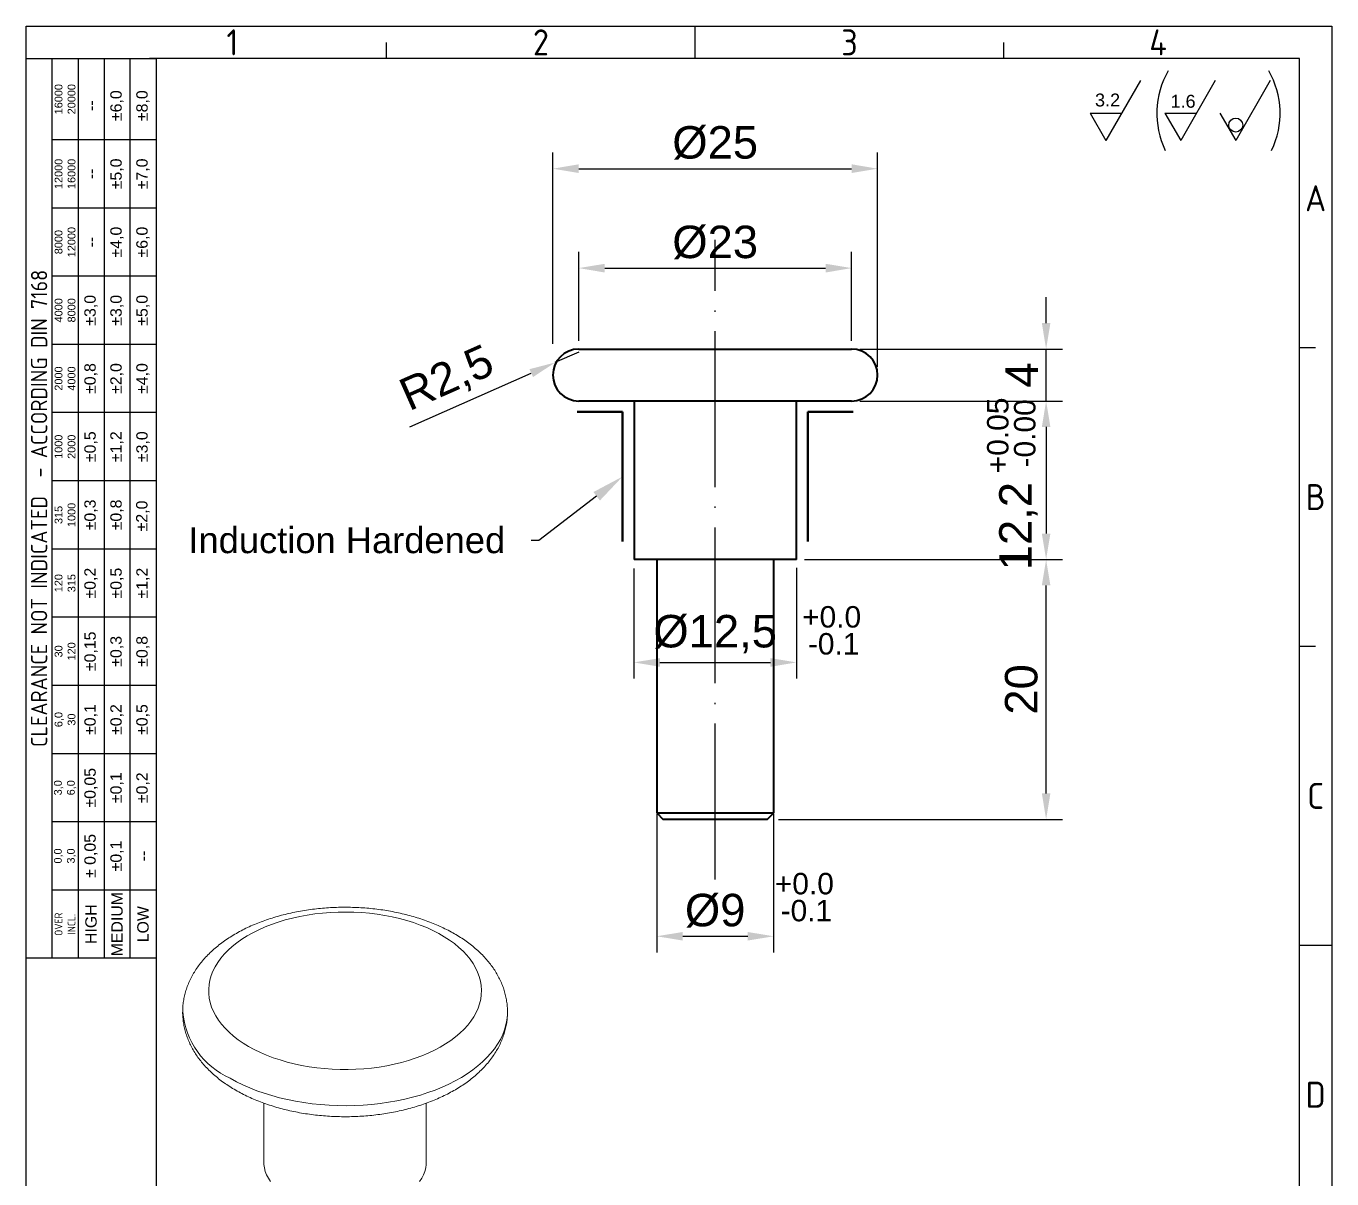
# Model space of a CAD drawing. Header units: millimetres. Extents: x 5006 to 5107, y 1363 to 1504.
# Drawn here: x 5006.1 to 5106.6, y 1414.9 to 1503.6 of the extents above; entities that cross this region are included whole.
import ezdxf
from ezdxf import colors
from ezdxf.entities.mleader import LeaderData, LeaderLine
from ezdxf.enums import TextEntityAlignment as Align
from ezdxf.math import Vec2, Vec3

# ---------------------------------------------------------------- set-up
doc = ezdxf.new("R2010")
doc.units = ezdxf.units.MM
doc.linetypes.add('ACAD_ISO04W100', pattern=[30, 24, -3, 0, -3])
for name, color, linetype, lineweight in [('AM_0', 7, 'Continuous', 40), ('AM_4', 1, 'ACAD_ISO04W100', 25), ('AM_5', 3, 'Continuous', 25)]:
    doc.layers.add(name, color=color, linetype=linetype, lineweight=lineweight)
doc.styles.add('ACISOTS', font='isocp.shx', dxfattribs={"height": 1})
doc.styles.get("Standard").update_dxf_attribs({"font": 'arial.ttf'})
doc.dimstyles.new('ISO-25', dxfattribs={"dimtxt": 2.5, "dimasz": 2, "dimexe": 1.25, "dimexo": 0.625, "dimtad": 1, "dimtxsty": 'Standard', "dimcen": 2, "dimadec": 0, "dimazin": 0, "dimtfac": 1, "dimtmove": 0, "dimatfit": 3, "dimfxl": 1, "dimarcsym": 0})

# ---------------------------------------------------------------- blocks, each defined once
blk = doc.blocks.new('*D41')
at = {"layer": 'AM_5', "color": 0, "lineweight": -2, "ltscale": 0.25, "transparency": 16777216}
for p, q in [((5046.67, 1479.18), (5046.67, 1493.92)), ((5071.67, 1477.41), (5071.67, 1493.92)), ((5048.67, 1492.67), (5069.67, 1492.67))]:
    blk.add_line(p, q, dxfattribs=at)
at = {"layer": 'AM_5', "color": 0, "ltscale": 0.25, "transparency": 16777216}
for points in [[(5048.67, 1493.01), (5048.67, 1492.34), (5046.67, 1492.67)], [(5069.67, 1493.01), (5069.67, 1492.34), (5071.67, 1492.67)]]:
    blk.add_solid(points, dxfattribs=at)
at = {"layer": 'Defpoints', "color": 0, "ltscale": 0.25, "transparency": 16777216}
for p in [(5071.67, 1492.67), (5046.67, 1478.56), (5071.67, 1476.79)]:
    blk.add_point(p, dxfattribs=at)
at = {"layer": 'AM_5', "color": 0, "ltscale": 0.25, "transparency": 16777216, "insert": (5059.17, 1494.65), "char_height": 2.5, "attachment_point": 5}
blk.add_mtext('%%C25', dxfattribs=at)
blk = doc.blocks.new('*D42')
at = {"layer": 'AM_5', "color": 0, "lineweight": -2, "ltscale": 0.25, "transparency": 16777216}
for p, q in [((5048.67, 1479.41), (5048.67, 1486.27)), ((5069.67, 1479.41), (5069.67, 1486.27)), ((5050.67, 1485.02), (5067.67, 1485.02))]:
    blk.add_line(p, q, dxfattribs=at)
at = {"layer": 'AM_5', "color": 0, "ltscale": 0.25, "transparency": 16777216}
for points in [[(5050.67, 1485.35), (5050.67, 1484.68), (5048.67, 1485.02)], [(5067.67, 1485.35), (5067.67, 1484.68), (5069.67, 1485.02)]]:
    blk.add_solid(points, dxfattribs=at)
at = {"layer": 'Defpoints', "color": 0, "ltscale": 0.25, "transparency": 16777216}
for p in [(5069.67, 1485.02), (5048.67, 1478.79), (5069.67, 1478.79)]:
    blk.add_point(p, dxfattribs=at)
at = {"layer": 'AM_5', "color": 0, "ltscale": 0.25, "transparency": 16777216, "insert": (5059.17, 1486.99), "char_height": 2.5, "attachment_point": 5}
blk.add_mtext('%%c23', dxfattribs=at)
blk = doc.blocks.new('*D43')
at = {"layer": 'AM_5', "color": 0, "lineweight": -2, "ltscale": 0.25, "transparency": 16777216}
for p, q in [((5052.92, 1461.91), (5052.92, 1453.42)), ((5065.42, 1461.96), (5065.42, 1453.42)), ((5054.92, 1454.67), (5063.42, 1454.67))]:
    blk.add_line(p, q, dxfattribs=at)
at = {"layer": 'AM_5', "color": 0, "ltscale": 0.25, "transparency": 16777216}
for points in [[(5054.92, 1455), (5054.92, 1454.33), (5052.92, 1454.67)], [(5063.42, 1455), (5063.42, 1454.33), (5065.42, 1454.67)]]:
    blk.add_solid(points, dxfattribs=at)
at = {"layer": 'Defpoints', "color": 0, "ltscale": 0.25, "transparency": 16777216}
for p in [(5052.92, 1462.53), (5065.42, 1462.59), (5065.42, 1454.67)]:
    blk.add_point(p, dxfattribs=at)
at = {"layer": 'AM_5', "color": 0, "ltscale": 0.25, "transparency": 16777216, "insert": (5059.17, 1456.84), "char_height": 2.5, "attachment_point": 5}
blk.add_mtext('%%c12,5', dxfattribs=at)
blk = doc.blocks.new('*D44')
at = {"layer": 'AM_5', "color": 0, "lineweight": -2, "ltscale": 0.25, "transparency": 16777216}
for p, q in [((5054.67, 1443.03), (5054.67, 1432.34)), ((5063.67, 1443.03), (5063.67, 1432.34)), ((5056.67, 1433.59), (5061.67, 1433.59))]:
    blk.add_line(p, q, dxfattribs=at)
at = {"layer": 'AM_5', "color": 0, "ltscale": 0.25, "transparency": 16777216}
for points in [[(5056.67, 1433.92), (5056.67, 1433.26), (5054.67, 1433.59)], [(5061.67, 1433.92), (5061.67, 1433.26), (5063.67, 1433.59)]]:
    blk.add_solid(points, dxfattribs=at)
at = {"layer": 'Defpoints', "color": 0, "ltscale": 0.25, "transparency": 16777216}
for p in [(5054.67, 1443.66), (5063.67, 1443.66), (5063.67, 1433.59)]:
    blk.add_point(p, dxfattribs=at)
at = {"layer": 'AM_5', "color": 0, "ltscale": 0.25, "transparency": 16777216, "insert": (5059.17, 1435.56), "char_height": 2.5, "attachment_point": 5}
blk.add_mtext('%%C9', dxfattribs=at)
blk = doc.blocks.new('*D45')
at = {"layer": 'AM_5', "color": 0, "lineweight": -2, "ltscale": 0.25, "transparency": 16777216}
for p, q in [((5084.64, 1480.79), (5084.64, 1482.79)), ((5070.3, 1478.79), (5085.89, 1478.79)), ((5084.64, 1474.79), (5084.64, 1478.79)), ((5070.3, 1474.79), (5085.89, 1474.79)), ((5084.64, 1472.79), (5084.64, 1470.79))]:
    blk.add_line(p, q, dxfattribs=at)
at = {"layer": 'AM_5', "color": 0, "ltscale": 0.25, "transparency": 16777216}
for points in [[(5084.31, 1480.79), (5084.97, 1480.79), (5084.64, 1478.79)], [(5084.31, 1472.79), (5084.97, 1472.79), (5084.64, 1474.79)]]:
    blk.add_solid(points, dxfattribs=at)
at = {"layer": 'Defpoints', "color": 0, "ltscale": 0.25, "transparency": 16777216}
for p in [(5069.67, 1478.79), (5084.64, 1478.79), (5069.67, 1474.79)]:
    blk.add_point(p, dxfattribs=at)
at = {"layer": 'AM_5', "color": 0, "ltscale": 0.25, "transparency": 16777216, "insert": (5082.76, 1476.79), "char_height": 2.5, "attachment_point": 5, "rotation": 90}
blk.add_mtext('4', dxfattribs=at)
blk = doc.blocks.new('*D46')
at = {"layer": 'AM_5', "color": 0, "lineweight": -2, "ltscale": 0.25, "transparency": 16777216}
for p, q in [((5048.67, 1478.56), (5046.84, 1477.75)), ((5035.68, 1472.8), (5045.01, 1476.94))]:
    blk.add_line(p, q, dxfattribs=at)
at = {"layer": 'AM_5', "color": 0, "ltscale": 0.25, "transparency": 16777216}
blk.add_solid([(5044.88, 1477.24), (5045.15, 1476.63), (5046.84, 1477.75)], dxfattribs=at)
at = {"layer": 'Defpoints', "color": 0, "ltscale": 0.25, "transparency": 16777216}
for p in [(5048.67, 1478.56), (5046.84, 1477.75)]:
    blk.add_point(p, dxfattribs=at)
at = {"layer": 'AM_5', "color": 0, "ltscale": 0.25, "transparency": 16777216, "insert": (5038.57, 1476.41), "char_height": 2.5, "attachment_point": 5, "rotation": 23.876}
blk.add_mtext('R2,5', dxfattribs=at)
blk = doc.blocks.new('*D47')
at = {"layer": 'AM_5', "color": 0, "lineweight": -2, "ltscale": 0.25, "transparency": 16777216}
for p, q in [((5070.92, 1474.79), (5085.89, 1474.79)), ((5084.64, 1472.79), (5084.64, 1464.59)), ((5066.05, 1462.59), (5085.89, 1462.59))]:
    blk.add_line(p, q, dxfattribs=at)
at = {"layer": 'AM_5', "color": 0, "ltscale": 0.25, "transparency": 16777216}
for points in [[(5084.31, 1472.79), (5084.97, 1472.79), (5084.64, 1474.79)], [(5084.31, 1464.59), (5084.97, 1464.59), (5084.64, 1462.59)]]:
    blk.add_solid(points, dxfattribs=at)
at = {"layer": 'Defpoints', "color": 0, "ltscale": 0.25, "transparency": 16777216}
for p in [(5070.3, 1474.79), (5065.42, 1462.59), (5084.64, 1462.59)]:
    blk.add_point(p, dxfattribs=at)
at = {"layer": 'AM_5', "color": 0, "ltscale": 0.25, "transparency": 16777216, "insert": (5082.51, 1465.16), "char_height": 2.5, "attachment_point": 5, "rotation": 90}
blk.add_mtext('12,2', dxfattribs=at)
blk = doc.blocks.new('*D48')
at = {"layer": 'AM_5', "color": 0, "lineweight": -2, "ltscale": 0.25, "transparency": 16777216}
for p, q in [((5066.05, 1462.59), (5085.89, 1462.59)), ((5084.64, 1444.59), (5084.64, 1460.59)), ((5064.05, 1442.59), (5085.89, 1442.59))]:
    blk.add_line(p, q, dxfattribs=at)
at = {"layer": 'AM_5', "color": 0, "ltscale": 0.25, "transparency": 16777216}
for points in [[(5084.31, 1460.59), (5084.97, 1460.59), (5084.64, 1462.59)], [(5084.31, 1444.59), (5084.97, 1444.59), (5084.64, 1442.59)]]:
    blk.add_solid(points, dxfattribs=at)
at = {"layer": 'Defpoints', "color": 0, "ltscale": 0.25, "transparency": 16777216}
for p in [(5065.42, 1462.59), (5084.64, 1462.59), (5063.42, 1442.59)]:
    blk.add_point(p, dxfattribs=at)
at = {"layer": 'AM_5', "color": 0, "ltscale": 0.25, "transparency": 16777216, "insert": (5082.74, 1452.59), "char_height": 2.5, "attachment_point": 5, "rotation": 90}
blk.add_mtext('20', dxfattribs=at)

msp = doc.modelspace()

# ---------------------------------------------------------------- linework, layer by layer
at = {"color": 135, "lineweight": 25}
for p, q in [((5006.134, 1363.145), (5006.134, 1503.645)), ((5006.134, 1503.645), (5106.634, 1503.645)), ((5057.634, 1501.145), (5057.634, 1503.645)), ((5106.634, 1503.645), (5106.634, 1363.145)), ((5033.884, 1501.145), (5033.884, 1502.395)), ((5081.384, 1501.145), (5081.384, 1502.395)), ((5008.134, 1431.895), (5008.134, 1501.145)), ((5010.134, 1501.145), (5010.134, 1431.895)), ((5012.134, 1501.145), (5012.134, 1431.895)), ((5014.134, 1431.895), (5014.134, 1501.145)), ((5016.134, 1494.895), (5008.134, 1494.895)), ((5016.134, 1489.645), (5008.134, 1489.645)), ((5016.134, 1484.395), (5008.134, 1484.395)), ((5016.134, 1479.145), (5008.134, 1479.145)), ((5105.384, 1478.895), (5104.134, 1478.895)), ((5016.134, 1473.895), (5008.134, 1473.895)), ((5016.134, 1468.645), (5008.134, 1468.645)), ((5016.134, 1463.395), (5008.134, 1463.395)), ((5016.134, 1458.145), (5008.134, 1458.145)), ((5105.384, 1455.895), (5104.134, 1455.895)), ((5016.134, 1452.895), (5008.134, 1452.895)), ((5016.134, 1447.645), (5008.134, 1447.645)), ((5016.134, 1442.395), (5008.134, 1442.395)), ((5016.134, 1437.145), (5008.134, 1437.145)), ((5104.134, 1432.895), (5106.634, 1432.895))]:
    msp.add_line(p, q, dxfattribs=at)
for p, q in [((5104.134, 1501.145), (5015.634, 1501.145)), ((5016.134, 1501.145), (5016.134, 1365.645)), ((5104.134, 1365.645), (5104.134, 1501.145))]:
    msp.add_line(p, q)
at = {"color": 7, "linetype": 'Continuous', "lineweight": 15}
for p, q in [((5024.434, 1420.746), (5024.434, 1416.168)), ((5036.934, 1416.168), (5036.934, 1420.746))]:
    msp.add_line(p, q, dxfattribs=at)
at = {"color": 135, "lineweight": 25}
msp.add_lwpolyline([(5016.134, 1501.145), (5016.134, 1431.895), (5006.134, 1431.895), (5006.134, 1501.145)], close=True, dxfattribs=at)
at = {"color": 7, "linetype": 'Continuous', "lineweight": 15, "flags": 128}
for points in [[(5023.259, 1425.11), (5023.699, 1424.87), (5024.162, 1424.645), (5024.647, 1424.436), (5025.152, 1424.244), (5025.676, 1424.068), (5026.216, 1423.911), (5026.771, 1423.771), (5027.339, 1423.65), (5027.917, 1423.549), (5028.506, 1423.466), (5029.101, 1423.404), (5029.702, 1423.361), (5030.306, 1423.338), (5030.911, 1423.336), (5031.515, 1423.353), (5032.117, 1423.391), (5032.714, 1423.449), (5033.304, 1423.526), (5033.885, 1423.623), (5034.456, 1423.739), (5035.014, 1423.874), (5035.558, 1424.027), (5036.086, 1424.198), (5036.596, 1424.386), (5037.086, 1424.591), (5037.555, 1424.812), (5038.001, 1425.048), (5038.422, 1425.299), (5038.818, 1425.563), (5039.187, 1425.84), (5039.528, 1426.129), (5039.839, 1426.428), (5040.12, 1426.738), (5040.37, 1427.056), (5040.587, 1427.382), (5040.772, 1427.715), (5040.923, 1428.053), (5041.04, 1428.396), (5041.122, 1428.742), (5041.17, 1429.09), (5041.183, 1429.44), (5041.162, 1429.789), (5041.105, 1430.137), (5041.014, 1430.482), (5040.888, 1430.824), (5040.729, 1431.161), (5040.536, 1431.492), (5040.311, 1431.816), (5040.053, 1432.132), (5039.764, 1432.439), (5039.446, 1432.736), (5039.098, 1433.022), (5038.722, 1433.296), (5038.319, 1433.557), (5037.891, 1433.804), (5037.439, 1434.036), (5036.965, 1434.253), (5036.47, 1434.454), (5035.956, 1434.638), (5035.424, 1434.805), (5034.876, 1434.953), (5034.314, 1435.084), (5033.741, 1435.195), (5033.157, 1435.287), (5032.565, 1435.359), (5031.967, 1435.412), (5031.364, 1435.445), (5030.759, 1435.457), (5030.154, 1435.45), (5029.551, 1435.422), (5028.952, 1435.374), (5028.358, 1435.307), (5027.772, 1435.22), (5027.195, 1435.113), (5026.631, 1434.988), (5026.079, 1434.844), (5025.543, 1434.681), (5025.024, 1434.502), (5024.524, 1434.305), (5024.045, 1434.092), (5023.587, 1433.863), (5023.153, 1433.62), (5022.744, 1433.362), (5022.361, 1433.092), (5022.006, 1432.809), (5021.68, 1432.515), (5021.384, 1432.21), (5021.118, 1431.896), (5020.885, 1431.574), (5020.684, 1431.244), (5020.516, 1430.908), (5020.382, 1430.568), (5020.282, 1430.223), (5020.217, 1429.876), (5020.186, 1429.527), (5020.191, 1429.178), (5020.23, 1428.829), (5020.304, 1428.482), (5020.412, 1428.139), (5020.555, 1427.799), (5020.731, 1427.465), (5020.94, 1427.137), (5021.182, 1426.817), (5021.455, 1426.505), (5021.759, 1426.203), (5022.092, 1425.911), (5022.454, 1425.631), (5022.844, 1425.364), (5023.259, 1425.11)], [(5024.955, 1414.725), (5024.784, 1414.976), (5024.647, 1415.234), (5024.543, 1415.497), (5024.473, 1415.764), (5024.438, 1416.033), (5024.434, 1416.168)], [(5036.934, 1416.168), (5036.929, 1416.033), (5036.894, 1415.764), (5036.825, 1415.497), (5036.721, 1415.234), (5036.583, 1414.976), (5036.412, 1414.725)]]:
    msp.add_lwpolyline(points, dxfattribs=at)
at = {"color": 8, "linetype": 'Continuous', "lineweight": 15, "flags": 128}
msp.add_lwpolyline([(5043.184, 1427.761), (5043.177, 1427.525), (5043.138, 1427.144), (5043.064, 1426.766), (5042.955, 1426.39), (5042.813, 1426.018), (5042.636, 1425.651), (5042.427, 1425.29), (5042.184, 1424.936), (5041.91, 1424.589), (5041.604, 1424.251), (5041.268, 1423.924), (5040.902, 1423.607), (5040.508, 1423.301), (5040.086, 1423.008), (5039.638, 1422.728), (5039.166, 1422.462), (5038.669, 1422.211), (5038.151, 1421.976), (5037.611, 1421.756), (5037.052, 1421.554), (5036.476, 1421.368), (5035.883, 1421.201), (5035.276, 1421.051), (5034.656, 1420.921), (5034.025, 1420.809), (5033.385, 1420.717), (5032.737, 1420.645), (5032.083, 1420.592), (5031.426, 1420.559), (5030.766, 1420.547), (5030.106, 1420.554), (5029.448, 1420.582), (5028.794, 1420.63), (5028.144, 1420.697), (5027.502, 1420.784), (5026.868, 1420.891), (5026.245, 1421.017), (5025.635, 1421.162), (5025.038, 1421.325), (5024.458, 1421.506), (5023.894, 1421.704), (5023.35, 1421.919), (5022.826, 1422.151), (5022.324, 1422.398), (5021.845, 1422.66)], dxfattribs=at)
at = {"color": 8, "linetype": 'Continuous', "lineweight": 15}
msp.add_arc((5024.365, 1428.333), 6.207, 185.22386, 246.04468, dxfattribs=at)
at = {"color": 7, "linetype": 'Continuous', "lineweight": 15}
for points, knots in [([(5043.183, 1427.76), (5043.183, 1427.766), (5043.189, 1427.91), (5043.17, 1428.192), (5043.125, 1428.604), (5043.046, 1429.012), (5042.937, 1429.416), (5042.798, 1429.816), (5042.629, 1430.209), (5042.43, 1430.597), (5042.201, 1430.977), (5041.942, 1431.349), (5041.653, 1431.713), (5041.336, 1432.067), (5040.989, 1432.41), (5040.615, 1432.74), (5040.215, 1433.058), (5039.789, 1433.361), (5039.339, 1433.649), (5038.868, 1433.921), (5038.375, 1434.176), (5037.864, 1434.414), (5037.336, 1434.634), (5036.792, 1434.837), (5036.233, 1435.02), (5035.662, 1435.186), (5035.08, 1435.332), (5034.487, 1435.46), (5033.886, 1435.569), (5033.278, 1435.659), (5032.663, 1435.73), (5032.045, 1435.782), (5031.423, 1435.814), (5030.8, 1435.827), (5030.176, 1435.821), (5029.554, 1435.796), (5028.934, 1435.751), (5028.319, 1435.688), (5027.708, 1435.605), (5027.104, 1435.503), (5026.509, 1435.382), (5025.922, 1435.243), (5025.347, 1435.084), (5024.783, 1434.907), (5024.233, 1434.712), (5023.698, 1434.498), (5023.178, 1434.266), (5022.677, 1434.016), (5022.194, 1433.748), (5021.731, 1433.462), (5021.291, 1433.16), (5020.874, 1432.841), (5020.483, 1432.507), (5020.12, 1432.158), (5019.784, 1431.795), (5019.479, 1431.421), (5019.205, 1431.036), (5018.963, 1430.642), (5018.753, 1430.241), (5018.576, 1429.835), (5018.432, 1429.423), (5018.321, 1429.009), (5018.242, 1428.594), (5018.193, 1428.18), (5018.187, 1427.905), (5018.184, 1427.769)], [0, 0, 0, 0, 0.0006169, 0.0152948, 0.0299587, 0.0446439, 0.0593913, 0.0742393, 0.0892227, 0.1043711, 0.1197072, 0.1352454, 0.1509904, 0.1669364, 0.1830684, 0.1993627, 0.2157905, 0.2323204, 0.2489218, 0.2655668, 0.2822323, 0.2988958, 0.3155446, 0.3321712, 0.348771, 0.3653422, 0.3818848, 0.3984003, 0.4148911, 0.4313604, 0.4478118, 0.4642493, 0.480677, 0.4970992, 0.5135203, 0.5299443, 0.5463746, 0.5628157, 0.579272, 0.595748, 0.612248, 0.6287759, 0.6453357, 0.6619304, 0.6785624, 0.6952329, 0.7119415, 0.7286852, 0.7454581, 0.7622502, 0.7790419, 0.7958093, 0.8125245, 0.8291545, 0.8456639, 0.8620176, 0.8781848, 0.8941425, 0.9098785, 0.9253919, 0.9406935, 0.9558036, 0.9707508, 0.9855695, 1, 1, 1, 1]), ([(5018.185, 1427.769), (5018.184, 1427.762), (5018.179, 1427.617), (5018.198, 1427.334), (5018.242, 1426.922), (5018.322, 1426.514), (5018.43, 1426.109), (5018.569, 1425.71), (5018.739, 1425.316), (5018.938, 1424.929), (5019.167, 1424.549), (5019.426, 1424.176), (5019.714, 1423.813), (5020.032, 1423.459), (5020.378, 1423.116), (5020.752, 1422.785), (5021.153, 1422.468), (5021.579, 1422.165), (5022.028, 1421.877), (5022.5, 1421.605), (5022.992, 1421.349), (5023.503, 1421.111), (5024.032, 1420.891), (5024.576, 1420.689), (5025.134, 1420.505), (5025.705, 1420.34), (5026.288, 1420.193), (5026.881, 1420.065), (5027.482, 1419.957), (5028.09, 1419.867), (5028.704, 1419.796), (5029.323, 1419.744), (5029.944, 1419.712), (5030.568, 1419.698), (5031.191, 1419.704), (5031.813, 1419.73), (5032.433, 1419.774), (5033.049, 1419.838), (5033.659, 1419.921), (5034.263, 1420.023), (5034.859, 1420.143), (5035.445, 1420.283), (5036.021, 1420.441), (5036.584, 1420.618), (5037.134, 1420.814), (5037.67, 1421.028), (5038.189, 1421.26), (5038.691, 1421.51), (5039.174, 1421.778), (5039.636, 1422.063), (5040.077, 1422.366), (5040.493, 1422.685), (5040.884, 1423.019), (5041.248, 1423.368), (5041.583, 1423.73), (5041.888, 1424.105), (5042.162, 1424.49), (5042.404, 1424.883), (5042.614, 1425.284), (5042.791, 1425.691), (5042.935, 1426.102), (5043.047, 1426.516), (5043.126, 1426.932), (5043.175, 1427.347), (5043.181, 1427.623), (5043.184, 1427.76)], [0, 0, 0, 0, 0.0007337, 0.0154081, 0.0300684, 0.0447502, 0.059494, 0.0743385, 0.0893184, 0.1044632, 0.1197957, 0.1353302, 0.1510713, 0.1670136, 0.1831417, 0.1994322, 0.2158561, 0.2323821, 0.2489794, 0.2656205, 0.2822821, 0.2989416, 0.3155865, 0.3322091, 0.348805, 0.3653722, 0.3819109, 0.3984224, 0.4149093, 0.4313747, 0.4478222, 0.4642558, 0.4806796, 0.4970979, 0.5135151, 0.5299352, 0.5463615, 0.5627987, 0.5792511, 0.5957232, 0.6122192, 0.6287433, 0.6452991, 0.6618898, 0.6785179, 0.6951845, 0.7118891, 0.7286288, 0.7453977, 0.7621858, 0.7789735, 0.7957369, 0.8124481, 0.8290742, 0.8455797, 0.8619295, 0.8780928, 0.8940468, 0.909779, 0.9252888, 0.9405866, 0.9556932, 0.9706368, 0.985452, 1, 1, 1, 1])]:
    msp.add_open_spline(points, degree=3, knots=knots, dxfattribs=at)
at = {"layer": 'AM_0'}
for p, q in [((5048.672, 1478.787), (5069.672, 1478.787)), ((5069.672, 1474.787), (5048.672, 1474.787)), ((5052.922, 1474.787), (5052.922, 1462.587)), ((5065.422, 1462.587), (5065.422, 1474.787)), ((5065.422, 1462.587), (5052.922, 1462.587)), ((5054.672, 1462.587), (5054.672, 1443.087)), ((5063.672, 1443.087), (5063.672, 1462.587)), ((5054.672, 1443.087), (5055.172, 1442.587)), ((5054.672, 1443.087), (5063.672, 1443.087)), ((5063.172, 1442.587), (5055.172, 1442.587)), ((5063.172, 1442.587), (5063.672, 1443.087))]:
    msp.add_line(p, q, dxfattribs=at)
at = {"layer": 'AM_0', "lineweight": 50, "ltscale": 0.25}
for p, q in [((5052.036, 1473.952), (5048.543, 1473.952)), ((5052.036, 1463.986), (5052.036, 1473.952)), ((5066.308, 1463.986), (5066.308, 1473.952)), ((5066.308, 1473.952), (5069.801, 1473.952))]:
    msp.add_line(p, q, dxfattribs=at)
at = {"layer": 'AM_0'}
for centre, start, end in [((5048.672, 1476.787), 90, 270), ((5069.672, 1476.787), 270, 90)]:
    msp.add_arc(centre, 2, start, end, dxfattribs=at)
at = {"layer": 'AM_4', "ltscale": 0.5}
msp.add_line((5059.172, 1437.966), (5059.172, 1487.207), dxfattribs=at)
at = {"layer": 'AM_5'}
for p, q in [((5091.897, 1499.447), (5089.239, 1494.843)), ((5097.654, 1499.447), (5094.996, 1494.843)), ((5101.888, 1499.447), (5099.229, 1494.843)), ((5088.03, 1496.936), (5090.447, 1496.936)), ((5088.03, 1496.936), (5089.239, 1494.843)), ((5093.787, 1496.936), (5096.204, 1496.936)), ((5093.787, 1496.936), (5094.996, 1494.843)), ((5098.021, 1496.936), (5099.229, 1494.843))]:
    msp.add_line(p, q, dxfattribs=at)
msp.add_circle((5099.234, 1496.029), 0.536, dxfattribs=at)
for centre, start, end in [((5099.666, 1496.931), 149.81687, 205.95777), ((5096.148, 1496.931), 334.04223, 30.18313)]:
    msp.add_arc(centre, 6.508, start, end, dxfattribs=at)

# ---------------------------------------------------------------- texts
at = {"color": 135, "lineweight": 25, "style": 'ACISOTS'}
for s, p in [('1', (5022.009, 1502.395)), ('2', (5045.759, 1502.395)), ('3', (5069.509, 1502.395)), ('4', (5093.259, 1502.395)), ('A', (5105.384, 1490.395)), ('B', (5105.384, 1467.395)), ('C', (5105.384, 1444.395)), ('D', (5105.384, 1421.395))]:
    msp.add_text(s, height=2, dxfattribs=at).set_placement(p, align=Align.MIDDLE)
at = {"color": 135, "lineweight": 25, "attachment_point": 5, "rotation": 90}
for s, insert, char_height, width in [('16000\\P20000', (5009.134, 1498.02), 0.6, 6.25), ('±6,0', (5013.134, 1497.52), 0.875, 5.25), ('±8,0', (5015.134, 1497.52), 0.875, 5.25), ('--', (5011.134, 1497.52), 0.875, 5.25), ('12000\\P16000', (5009.134, 1492.27), 0.6, 5.25), ('--', (5011.134, 1492.27), 0.875, 5.25), ('±5,0', (5013.134, 1492.27), 0.875, 5.25), ('±7,0', (5015.134, 1492.27), 0.875, 5.25), ('8000\\P12000', (5009.134, 1487.02), 0.6, 5.25), ('±4,0', (5013.134, 1487.02), 0.875, 5.25), ('±6,0', (5015.134, 1487.02), 0.875, 5.25), ('--', (5011.134, 1487.02), 0.875, 5.25), ('{\\Fisocp.shx|c0;CLEARANCE NOT INDICATED  - ACCORDING DIN 7168}', (5007.134, 1466.52), 1.25, 69.25), ('4000\\P8000', (5009.134, 1481.77), 0.6, 5.25), ('±3,0', (5011.134, 1481.77), 0.875, 5.25), ('±3,0', (5013.134, 1481.77), 0.875, 5.25), ('±5,0', (5015.134, 1481.77), 0.875, 5.25), ('2000\\P4000', (5009.134, 1476.52), 0.6, 5.25), ('±0,8', (5011.134, 1476.52), 0.875, 5.25), ('±2,0', (5013.134, 1476.52), 0.875, 5.25), ('±4,0', (5015.134, 1476.52), 0.875, 5.25), ('±0,5', (5011.134, 1471.27), 0.875, 5.25), ('±1,2', (5013.134, 1471.27), 0.875, 5.25), ('±3,0', (5015.134, 1471.27), 0.875, 5.25), ('1000\\P2000', (5009.134, 1471.27), 0.6, 5.25), ('315\\P1000', (5009.134, 1466.02), 0.6, 5.25), ('±0,3', (5011.134, 1466.02), 0.875, 5.25), ('±0,8', (5013.134, 1466.02), 0.875, 5.25), ('±2,0', (5015.118, 1465.941), 0.875, 5.25), ('120\\P315', (5009.134, 1460.77), 0.6, 5.25), ('±0,2', (5011.134, 1460.77), 0.875, 5.25), ('±0,5', (5013.134, 1460.77), 0.875, 5.25), ('±1,2', (5015.134, 1460.77), 0.875, 5.25), ('±0,15', (5011.134, 1455.52), 0.875, 5.25), ('±0,3', (5013.134, 1455.52), 0.875, 5.25), ('±0,8', (5015.134, 1455.52), 0.875, 5.25), ('30\\P120', (5009.134, 1455.52), 0.6, 5.25), ('±0,1', (5011.134, 1450.27), 0.875, 5.25), ('±0,2', (5013.134, 1450.27), 0.875, 5.25), ('±0,5', (5015.134, 1450.27), 0.875, 5.25), ('6,0\\P30', (5009.134, 1450.27), 0.6, 5.25), ('±0,05', (5011.134, 1445.02), 0.875, 5.25), ('3,0\\P6,0', (5009.134, 1445.02), 0.6, 5.25), ('±0,1', (5013.134, 1445.02), 0.875, 5.25), ('±0,2', (5015.134, 1445.02), 0.875, 5.25), ('± 0,05', (5011.134, 1439.77), 0.875, 5.25), ('0,0\\P3,0', (5009.134, 1439.77), 0.6, 5.25), ('\\pt4.79529;±0,1', (5013.134, 1439.77), 0.875, 5.25), ('--', (5015.134, 1439.77), 0.875, 5.25), ('MEDIUM', (5013.134, 1434.52), 0.875, 5.25), ('{\\Fisocp.shx|c0;OVER\\PINCL.}', (5009.134, 1434.52), 0.6, 5.25), ('HIGH', (5011.134, 1434.52), 0.875, 5.25), ('LOW', (5015.134, 1434.52), 0.875, 5.25)]:
    msp.add_mtext(s, dxfattribs=dict(at, insert=insert, char_height=char_height, width=width))
at = {"layer": 'AM_5', "attachment_point": 1}
for s, insert, char_height in [('3.2', (5088.403, 1498.455), 0.9946), ('1.6', (5094.213, 1498.359), 0.9946), ('+0.0', (5065.856, 1459.002), 1.65), ('-0.1', (5066.303, 1456.927), 1.65), ('+0.0', (5063.757, 1438.467), 1.65), ('-0.1', (5064.204, 1436.392), 1.65)]:
    msp.add_mtext_dynamic_manual_height_columns(s, width=18.23779, gutter_width=12.5, heights=[0], dxfattribs=dict(at, insert=insert, char_height=char_height))
at = {"layer": 'AM_5', "char_height": 1.65, "attachment_point": 1, "rotation": 90}
for s, insert in [('+0.05', (5080.093, 1469.225)), ('-0.00', (5082.168, 1469.672))]:
    msp.add_mtext_dynamic_manual_height_columns(s, width=18.23779, gutter_width=12.5, heights=[0], dxfattribs=dict(at, insert=insert))

# ---------------------------------------------------------------- dimensions: what is measured, and where the dimension line sits
at = {"layer": 'AM_5', "ltscale": 0.25}
for base, p1, p2, text, picture, middle in [((5071.672, 1492.674), (5046.672, 1478.557), (5071.672, 1476.787), '%%C25', '*D41', (5059.172, 1494.645)), ((5069.672, 1485.016), (5048.672, 1478.787), (5069.672, 1478.787), '%%c23', '*D42', (5059.172, 1486.988)), ((5065.422, 1454.667), (5052.922, 1462.532), (5065.422, 1462.587), '%%c12,5', '*D43', (5059.172, 1456.835)), ((5063.672, 1433.589), (5054.672, 1443.657), (5063.672, 1443.657), '%%C9', '*D44', (5059.172, 1435.561))]:
    dim = msp.add_linear_dim(base=base, p1=p1, p2=p2, text=text, dimstyle='ISO-25', dxfattribs=at)
    dim.commit()
    dim.dimension.update_dxf_attribs({"geometry": picture, "text_midpoint": middle})
for base, p1, p2, picture, middle in [((5084.64, 1478.787), (5069.672, 1474.787), (5069.672, 1478.787), '*D45', (5082.765, 1476.787)), ((5084.64, 1462.587), (5063.422, 1442.587), (5065.422, 1462.587), '*D48', (5082.739, 1452.587))]:
    dim = msp.add_linear_dim(base=base, p1=p1, p2=p2, angle=90, dimstyle='ISO-25', dxfattribs=at)
    dim.commit()
    dim.dimension.update_dxf_attribs({"geometry": picture, "text_midpoint": middle})
dim = msp.add_radius_dim(center=(5048.672, 1478.557), mpoint=(5046.843, 1477.748), text='R2,5', dimstyle='ISO-25', dxfattribs=at)
dim.commit()
dim.dimension.update_dxf_attribs({"geometry": '*D46', "text_midpoint": (5038.57, 1476.412)})
dim = msp.add_linear_dim(base=(5084.64, 1462.587), p1=(5070.297, 1474.787), p2=(5065.422, 1462.587), angle=90, dimstyle='ISO-25', dxfattribs=at)
dim.commit()
dim.dimension.update_dxf_attribs({"geometry": '*D47', "text_midpoint": (5084.64, 1465.157), "dimtype": 160})

# ---------------------------------------------------------------- leaders
ml = msp.add_multileader_mtext('Standard', dxfattribs=at)
ml.set_content('Induction Hardened', color=256)
ml.set_leader_properties()
ml.build(insert=Vec2(0, 0))
ml.multileader.update_dxf_attribs({"arrow_head_size": 2.5})
ctx = ml.context
ctx.base_point, ctx.char_height, ctx.arrow_head_size, ctx.plane_origin = Vec3(5017.085, 1464.062), 2, 2.5, Vec3(5052.036, 1470.236)
ctx.text_align_type = 2
notes = []
notes.append((ctx, [(0, (1, 1, 0), (5045.584, 1464.062), (-1, 0), 0.574, [(0, [(5052.036, 1468.969)], 0, [])])]))
ctx.mtext.insert, ctx.mtext.alignment, ctx.mtext.flow_direction = Vec3(5043.01, 1465.078), 3, 5
for ctx, leaders in notes:
    for number, flags, end, landing, length, lines in leaders:
        leader = LeaderData()
        leader.index, (leader.has_last_leader_line, leader.has_dogleg_vector, leader.attachment_direction) = number, flags
        leader.last_leader_point, leader.dogleg_vector, leader.dogleg_length = Vec3(end), Vec3(landing), length
        for number, points, colour, breaks in lines:
            line = LeaderLine()
            line.index, line.vertices, line.color, line.breaks = number, Vec3.list(points), colors.encode_raw_color(colour), breaks
            leader.lines.append(line)
        ctx.leaders.append(leader)

doc.saveas('drawing.dxf')
